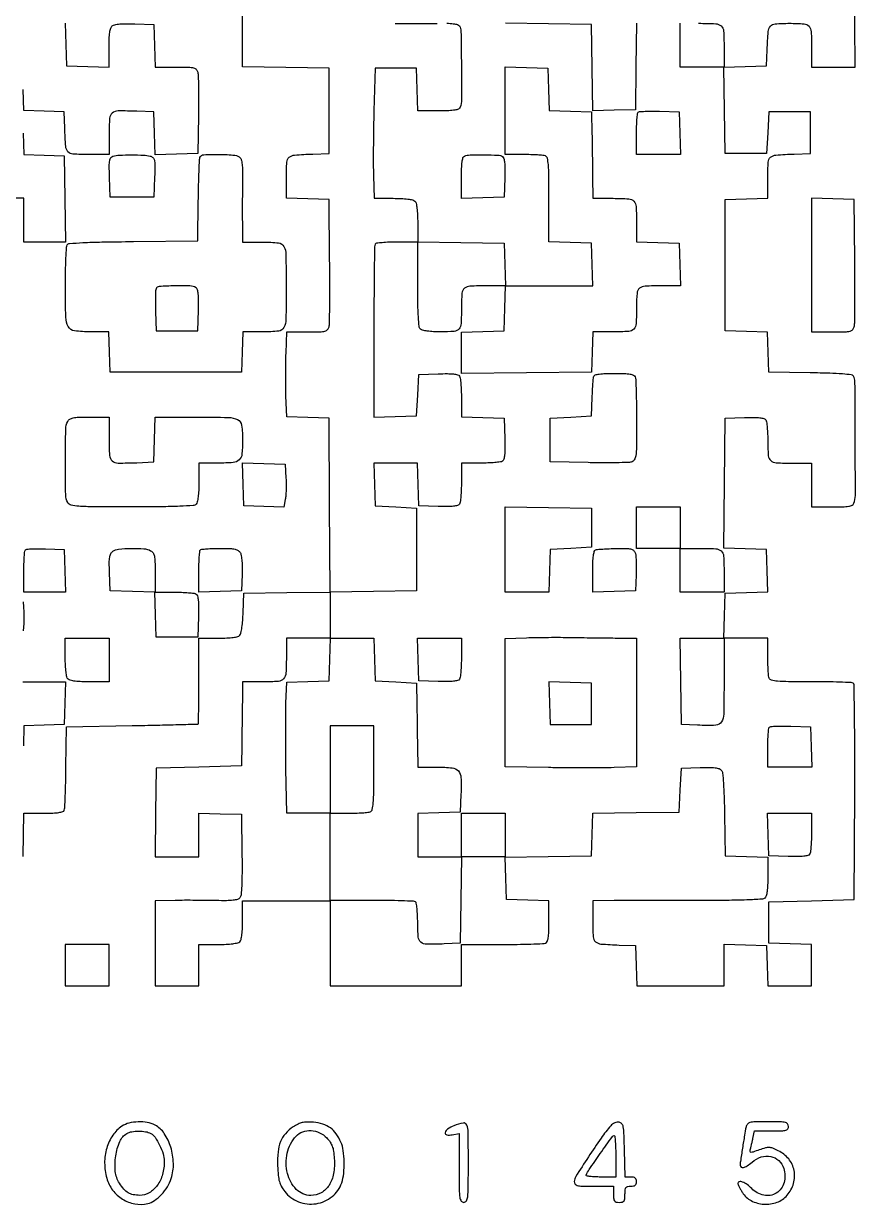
# Model space of a CAD drawing. Extents: x 156 to 936, y 95 to 969.
# Drawn here: x 575 to 936, y 95 to 608 of the extents above; entities that cross this region are included whole.
import ezdxf

# ---------------------------------------------------------------- set-up
doc = ezdxf.new("R2010")
doc.units = 0

msp = doc.modelspace()

# ---------------------------------------------------------------- linework, layer by layer
for points in [[(574.772065, 246.25), (575.044131, 265), (583.55345, 265, 0.008268), (587.619873, 265.067244, 0.028543), (590.243616, 265.304391, 0.043376), (591.909807, 265.701394, 0.224613), (592.576178, 266.337922, 0.08044), (592.787895, 267.351737, 0.001758), (592.999053, 272.397627, 0.003967), (593.178948, 278.318636, 0.002664), (593.294794, 285.087922), (593.5, 302.5), (622, 303.039181, 0.000677), (632.945397, 303.261079, 0.001114), (642.201562, 303.481906, 0.00008), (650.515881, 303.700124, 0.170159), (650.75, 303.789181, 0.217315), (650.852415, 304.005464, 0.000227), (650.926563, 309.372447, 0.002075), (650.982009, 315.39177, 0.001265), (651, 322.5), (651, 341), (659.377555, 341, 0.009913), (663.171204, 341.07522, 0.024242), (665.952749, 341.320981, 0.030268), (667.913227, 341.712511, 0.156365), (668.833879, 342.299836, 0.126595), (669.271826, 343.227989, 0.012295), (669.682026, 345.700081, 0.014976), (670.015093, 348.718637, 0.011302), (670.206324, 352.049836), (670.5, 360.5), (689.25, 360.772065), (708, 361.044131), (708, 351.022065), (708, 341), (698.5, 341), (689, 341), (688.986345, 333.75, -0.010923), (688.798822, 325.848592, -0.167696), (687.807493, 323.351215, -0.201044), (685.553316, 322.223622, -0.016759), (678.883369, 322), (670, 322), (669.868029, 313.25, 0.000223), (669.808979, 309.215494, 0.000123), (669.740153, 304.279688, 0.000122), (669.67279, 299.272686, 0.000196), (669.618029, 295), (669.5, 285.5), (651, 285), (632.5, 284.5), (632.228407, 265.25), (631.956814, 246), (641.478407, 246), (651, 246), (651, 255.537526), (651, 265.075052), (660.25, 264.787526), (669.5, 264.5), (669.704207, 247.047285, -0.004072), (669.732562, 239.072233, -0.011427), (669.57935, 233.490421, -0.010575), (669.29418, 229.505692, -0.151169), (668.755782, 228.205735, -0.15143), (667.747872, 227.548987, -0.040587), (665.849979, 227.172581, -0.026691), (662.971303, 226.995931, -0.007881), (658.551575, 227.030594, 0.002881), (654.451836, 227.103752, 0.001735), (649.588588, 227.145636, 0.001737), (644.753975, 227.153703, 0.003038), (640.75, 227.122144), (632, 227), (632, 208.5), (632, 190), (641.5, 190), (651, 190), (651, 199), (651, 208), (659.3, 208, 0.011084), (662.828493, 208.07823, 0.020332), (665.693122, 208.322289, 0.021091), (667.860329, 208.689458, 0.144849), (668.8, 209.2, 0.144849), (669.310542, 210.139671, 0.021091), (669.677711, 212.306878, 0.020332), (669.92177, 215.171507, 0.011084), (670, 218.7), (670, 227), (689, 227), (708, 227), (708, 208.5), (708, 190), (736.5, 190), (765, 190), (765, 199), (765, 208), (782.418213, 208, 0.003244), (789.207024, 208.044049, 0.00474), (795.184475, 208.178303, 0.002396), (800.244542, 208.364228, 0.081401), (801.418213, 208.606989, 0.192061), (802.216672, 209.344751, 0.070053), (802.688208, 210.839867, 0.03465), (802.936924, 213.412948, 0.006773), (803, 218.069463), (803, 226.924948), (793.75, 227.212474), (784.5, 227.5), (784.212768, 236.727798), (783.925536, 245.955596), (802.712768, 246.227798), (821.5, 246.5), (821.787236, 255.728072), (822.074471, 264.956143), (840.787236, 265.228072), (859.5, 265.5), (860, 275), (860.5, 284.5), (868.596055, 284.787955, -0.009179), (872.494152, 284.854987, -0.028683), (875.111774, 284.701645, -0.042759), (876.866854, 284.343442, -0.148905), (877.822264, 283.714159, -0.148709), (878.340851, 282.478879, -0.007389), (878.729656, 278.043584, -0.009943), (879.039496, 272.178124, -0.004405), (879.226208, 264.426204), (879.5, 246.5), (888.75, 246.212474), (898, 245.924948), (898, 237.584919, -0.009898), (897.92475, 233.783816, -0.024758), (897.677829, 231.019698, -0.03156), (897.281583, 229.081868, -0.154531), (896.684293, 228.15295, -0.16103), (895.357409, 227.633094, -0.004133), (888.869791, 227.335603, -0.006941), (880.189637, 227.130059, -0.002554), (867.934293, 227.072654, 0.000151), (856.752745, 227.074017, 0.000163), (845.841636, 227.068495, 0.000154), (836.474692, 227.057829, 0.000778), (831.25, 227.042148), (822, 227), (822, 218.019052, 0.014075), (822.189349, 211.293814, 0.199016), (823.214245, 209.167746, 0.165509), (825.52461, 208.189146, 0.009074), (833.5, 207.754332), (840.5, 207.5), (840.788933, 198.75), (841.077866, 190), (860.038933, 190), (879, 190), (879, 199.037526), (879, 208.075052), (888.25, 207.787526), (897.5, 207.5), (897.788933, 198.75), (898.077866, 190), (907.538933, 190), (917, 190), (917, 198.962474), (917, 207.924948), (907.75, 208.212474), (898.5, 208.5), (898.5, 217.5), (898.5, 226.5), (917, 227), (935.5, 227.5), (935.731005, 274.202722, 0.001601), (935.764452, 293.371421, 0.003358), (935.642664, 308.272884, 0.000618), (935.441386, 320.755001, 0.255305), (935.026997, 321.483315, 0.129669), (934.262096, 321.716307, 0.001704), (929.241448, 321.888936, 0.004767), (923.399164, 322.01415, 0.003096), (916.644507, 322.052676, -0.002682), (906.945188, 322.099972, -0.018879), (902.229879, 322.32645, -0.03677), (899.570828, 322.753534, -0.247799), (898.598514, 323.603872, -0.068746), (898.363694, 324.610705, -0.007198), (898.175814, 327.031387, -0.008813), (898.043759, 329.935524, -0.006954), (898, 333.081787), (898, 341), (888.463788, 341), (878.927576, 341), (879.213788, 350.75), (879.5, 360.5), (888.787023, 360.788016), (898.074046, 361.076031), (897.787023, 370.288016), (897.5, 379.5), (888.234491, 379.787731), (878.968982, 380.075462), (879.234491, 408.287731), (879.5, 436.5), (887.914347, 436.793098, -0.008519), (891.914541, 436.864234, -0.027159), (894.5815, 436.721251, -0.039341), (896.340297, 436.389362, -0.187221), (897.149034, 435.793098, -0.10999), (897.472364, 434.896861, -0.009701), (897.732898, 432.487838, -0.012325), (897.918951, 429.570103, -0.009288), (897.984687, 426.356989, 0.01753), (898.212312, 420.197169, 0.202261), (899.287248, 418.08692, 0.165682), (901.655429, 417.162535, 0.010942), (909.081787, 417), (917, 417), (917, 407.5), (917, 398), (925.893011, 398, 0.00673), (930.571713, 398.062976, 0.034532), (933.154102, 398.311531, 0.06988), (934.653872, 398.782907, 0.192406), (935.393011, 399.581787, 0.091868), (936.015149, 402.939917, 0.00091), (935.969625, 427.492835, 0.000625), (935.846504, 452.495663, 0.140869), (935.190449, 454.726088, 0.223435), (934.222567, 455.339909, 0.01141), (930.426015, 455.731244, 0.01247), (924.909881, 456.034694, 0.003691), (916.455762, 456.226088), (898.5, 456.5), (898.211607, 465.212982), (897.923214, 473.925964), (888.711607, 474.212982), (879.5, 474.5), (879.5, 503), (879.5, 531.5), (888.75, 531.787526), (898, 532.075052), (898, 541.018474, -0.014194), (898.190094, 547.713321, -0.199365), (899.215838, 549.834916, -0.165063), (901.527107, 550.811311, -0.009054), (909.5, 551.245668), (916.5, 551.5), (916.5, 560.5), (916.5, 569.5), (907.5, 569.5), (898.5, 569.5), (898, 560.5), (897.5, 551.5), (888.5, 551.5), (879.5, 551.5), (879.228074, 570.212184), (878.956148, 588.924368), (888.228074, 589.212184), (897.5, 589.5), (897.754332, 596.5, -0.008761), (898.181766, 604.431484, -0.158094), (899.124584, 606.758475, -0.204632), (901.177772, 607.797713, -0.016219), (907.412063, 608, -0.016586), (913.756706, 607.789479, -0.200423), (915.896242, 606.72427, -0.168823), (916.835151, 604.365048, -0.011067), (917, 596.918213), (917, 589), (926.496564, 589), (935.993128, 589), (935.746564, 607.75), (935.5, 626.5)], [(758.663692, 608.011215, -0.026717), (761.456721, 607.830869, -0.039647), (763.277935, 607.467082, -0.18441), (764.12164, 606.837423, -0.1384), (764.797988, 604.570021, -0.001785), (764.967208, 589.550782, -0.002494), (765.006959, 574.874425, -0.091284), (764.393011, 571.581787, -0.192061), (763.655249, 570.783328, -0.070053), (762.160133, 570.311792, -0.03465), (759.587052, 570.063076, -0.006773), (754.930537, 570), (746.075052, 570), (745.787526, 579.25), (745.5, 588.5), (736.5, 588.5), (727.5, 588.5), (727, 570, 0.002736), (726.831943, 562.202167, 0.002414), (726.74047, 554.070312, 0.002425), (726.72895, 546.738741, 0.007347), (726.81862, 541.75), (727.13724, 532), (735.36862, 532, -0.011221), (738.863229, 531.921561, -0.020421), (741.708021, 531.677108, -0.021165), (743.863367, 531.309618, -0.144544), (744.8, 530.8, -0.144751), (745.310247, 529.861303, -0.021115), (745.677518, 527.697912, -0.02036), (745.921703, 524.839661, -0.011128), (746, 521.322065), (746, 513.044131), (764.75, 512.772065), (783.5, 512.5), (783.787526, 503.25), (784.075052, 494), (803.075052, 494), (822.075052, 494), (821.787526, 503.25), (821.5, 512.5), (812.25, 512.787526), (803, 513.075052), (803, 531.430537, 0.002478), (802.948905, 541.738583, 0.01833), (802.720189, 546.646395, 0.036362), (802.288297, 549.393938, 0.248902), (801.418213, 550.393011, 0.06844), (800.400281, 550.631074, 0.007317), (797.9751, 550.821697, 0.008902), (795.066073, 550.955615, 0.00705), (791.918213, 551), (784, 551), (784, 570.037526), (784, 589.075052), (793.25, 588.787526), (802.5, 588.5), (802.787036, 579.287036), (803.074071, 570.074071), (812.287036, 569.787036), (821.5, 569.5), (821.670976, 560, -0.000729), (821.742215, 555.692568, -0.000437), (821.814941, 550.573437, -0.000437), (821.878425, 545.478045, -0.00076), (821.920976, 541.25), (822, 532), (830.893011, 532, -0.014732), (837.649006, 531.800898, -0.19511), (839.856224, 530.750156, -0.175559), (840.828717, 528.407908, -0.011491), (841, 520.955738), (841, 513.075052), (850.25, 512.787526), (859.5, 512.5), (859.787526, 503.25), (860.075052, 494), (852.119313, 494, 0.010646), (844.687438, 493.841747, 0.161183), (842.306484, 492.939568, 0.206061), (841.224628, 490.874375, 0.019031), (841, 484.974799, -0.011616), (840.828179, 477.579887, -0.175745), (839.856847, 475.246107, -0.194734), (837.654189, 474.198876, -0.014789), (830.931944, 474), (822.077866, 474), (821.788933, 465.25), (821.5, 456.5), (793.25, 456.234427), (765, 455.968853), (765, 464.946901), (765, 473.924948), (774.25, 474.212474), (783.5, 474.5), (783.786212, 484.25), (784.072424, 494), (776.117999, 494, 0.010648), (768.687151, 493.84173, 0.161195), (766.306379, 492.939527, 0.206048), (765.224606, 490.874332, 0.019029), (765, 484.974799, -0.010865), (764.84116, 477.665971, -0.160945), (763.943985, 475.301175, -0.205676), (761.894183, 474.225319, -0.019413), (756.093011, 474, -0.012415), (752.863816, 474.08019, -0.021121), (750.174718, 474.327993, -0.021703), (748.111853, 474.698102, -0.142062), (747.2, 475.2, -0.171717), (746.617591, 476.420349, -0.010926), (746.282787, 480.429713, -0.011639), (746.063596, 486.167374, -0.003727), (746, 494.7), (746, 513), (737.059017, 513, 0.009072), (733.593761, 512.937121, 0.013768), (730.586821, 512.744954, 0.008367), (728.119127, 512.477181, 0.226877), (727.581431, 512.131759, 0.136597), (727.240539, 510.955405, 0.000247), (727.033409, 490.355514, 0.00196), (726.911314, 468.711336, 0.001745), (726.95114, 446.212474), (727, 436.924948), (736.25, 437.212474), (745.5, 437.5), (746, 446.5), (746.5, 455.5), (754.914347, 455.793098, -0.008519), (758.914541, 455.864234, -0.027159), (761.5815, 455.721251, -0.039341), (763.340297, 455.389362, -0.187221), (764.149034, 454.793098, -0.110258), (764.472431, 453.895183, -0.009596), (764.732898, 451.467433, -0.012245), (764.918956, 448.527258, -0.009211), (764.984687, 445.287526), (765, 437.075052), (774.25, 436.787526), (783.5, 436.5), (783.791346, 427.58457, -0.007874), (783.863419, 423.325344, -0.025891), (783.721257, 420.518036, -0.03736), (783.391596, 418.675579, -0.190691), (782.791346, 417.849883, -0.110447), (781.89348, 417.526866, -0.009524), (779.455895, 417.266784, -0.01219), (776.503986, 417.080961, -0.009158), (773.25, 417.015313), (765, 417), (764.984687, 408.75, -0.00917), (764.918959, 405.495888, -0.012203), (764.732898, 402.54359, -0.00954), (764.472467, 400.105717, -0.110402), (764.149034, 399.206902, -0.187221), (763.340297, 398.610638, -0.039341), (761.5815, 398.278749, -0.027159), (758.914541, 398.135766, -0.008519), (754.914347, 398.206902), (746.5, 398.5), (746.212474, 407.75), (745.924948, 417), (736.424948, 417), (726.924948, 417), (727.212474, 407.75), (727.5, 398.5), (736.5, 398), (745.5, 397.5), (745.5, 379.5), (745.5, 361.5), (726.762047, 361.227979), (708.024093, 360.955958), (707.762047, 398.727979), (707.5, 436.5), (698.320027, 436.786599), (689.140054, 437.073198), (688.820027, 446.286599, -0.005701), (688.722146, 450.483395, -0.003338), (688.695801, 455.510751, -0.003337), (688.736602, 460.541579, -0.005665), (688.84653, 464.75), (689.193059, 474), (698.077478, 474, 0.004802), (703.5768, 474.052813, 0.053779), (705.743998, 474.328789, 0.154497), (706.856921, 474.996947, 0.121543), (707.511889, 476.25, 0.056278), (707.724366, 477.910045, 0.001377), (707.817795, 485.623438, 0.002973), (707.848704, 494.682513, 0.002017), (707.780941, 505), (707.5, 531.5), (698.25, 531.787526), (689, 532.075052), (689, 541.018474, -0.014194), (689.190094, 547.713321, -0.199365), (690.215838, 549.834916, -0.165063), (692.527107, 550.811311, -0.009054), (700.5, 551.245668), (707.5, 551.5), (707.5, 570), (707.5, 588.5), (688.75, 588.772065), (670, 589.044131), (670, 606.899621, 0.00319), (669.941249, 616.107264, 0.015246)], [(593, 608), (593.5, 589.5), (602.75, 589.212474), (612, 588.924948), (612, 597.340029, -0.009351), (612.074482, 601.322334, -0.027014), (612.326278, 604.069021, -0.038246), (612.747672, 605.936888, -0.145956), (613.40308, 606.919564, -0.128993), (614.450915, 607.407951, -0.022589), (616.626634, 607.702175, -0.020484), (619.52409, 607.84218, -0.010573), (623.15308, 607.792008), (631.5, 607.5), (631.787526, 598.25), (632.075052, 589), (641.018474, 589, -0.004756), (646.557649, 588.947314, -0.053446), (648.737505, 588.671603, -0.153964), (649.856882, 588.003453, -0.121969), (650.516463, 586.75, -0.053901), (650.724981, 585.202744, -0.002978), (650.824256, 580.314063, -0.004581), (650.854498, 574.484344, -0.003332), (650.785515, 568), (650.5, 551.5), (641.288016, 551.212977), (632.076031, 550.925954), (631.788016, 560.212977), (631.5, 569.5), (624.011777, 569.798618, 0.011142), (615.97048, 569.939951, 0.171789), (613.404304, 569.017836, 0.20709), (612.232884, 566.752097, 0.017192), (612, 559.980948), (612, 551), (603.019052, 551, -0.014075), (596.293814, 551.189349, -0.199016), (594.167746, 552.214245, -0.165509), (593.189146, 554.52461, -0.009074), (592.754332, 562.5), (592.5, 569.5), (583.787018, 569.788393), (575.074036, 570.076786), (574.787018, 579.288393)], [(736.212474, 607.903093, 0.002372), (740.412753, 607.879196, 0.001439), (745.382332, 607.8888, 0.001441), (750.313859, 607.926738, 0.002541), (754.386953, 607.990516, -0.00795)], [(867.940278, 608, -0.011457), (875.404655, 607.828936, -0.175414), (877.74896, 606.85673, -0.195276), (878.800677, 604.649615, -0.014747), (879, 597.893011), (879, 589), (869.5, 589), (860, 589), (860, 598.5), (860, 608)], [(574.787018, 560.288393), (575.074036, 551.076786), (583.787018, 550.788393), (592.5, 550.5), (592.772065, 531.75), (593.044131, 513), (584.022065, 513), (575, 513), (575, 522.5), (575, 532), (556.106989, 532, 0.002389)], [(574.676767, 356.716356, -0.02047), (574.921443, 353.882657, -0.0113), (575, 350.406989, -0.017303), (574.785347, 344.206021, -0.202126)]]:
    msp.add_lwpolyline(points, format="xyb")
for points in [[(841.044131, 608), (840.772065, 589.25), (840.5, 570.5), (831.272202, 570.212768), (822.044404, 569.925536), (821.772202, 588.712768), (821.5, 607.5), (802.787236, 607.771928), (784.074471, 608.043857)], [(574.537526, 322), (593.075052, 322), (592.787526, 312.75), (592.5, 303.5), (583.788373, 303.211627), (575.076746, 302.923254), (574.788373, 294.211627)]]:
    msp.add_lwpolyline(points)
for points in [[(859.787526, 560.25), (860.075052, 551), (850.537526, 551), (841, 551), (841, 559.833333, -0.007416), (841.050964, 563.269043, -0.010972), (841.206402, 566.278277, -0.006396), (841.422807, 568.77838, -0.173269), (841.702644, 569.369311, -0.179987), (842.290922, 569.638564, -0.007016), (844.709672, 569.781547, -0.011703), (847.626528, 569.84459, -0.007913), (850.952644, 569.785977), (859.5, 569.5)], [(668.978903, 549.52542, -0.125079), (669.508902, 548.410811, -0.024523), (669.834299, 546.197251, -0.020936), (670.000288, 543.185347, -0.00977), (669.975462, 539.27542, 0.003165), (669.89735, 535.282314, 0.001862), (669.851957, 530.507467, 0.001862), (669.842131, 525.735023, 0.00318), (669.874114, 521.75), (670, 513), (678.891592, 513, -0.025682), (685.641098, 512.653093, -0.25379), (687.907091, 511.103541, -0.114893), (688.771522, 507.648141, -0.003874), (688.893285, 493.5, -0.003953), (688.793875, 479.394613, -0.114847), (687.928718, 475.914275, -0.253661), (685.653818, 474.352531, -0.026199), (678.930525, 474), (670.077866, 474), (669.788933, 465.25), (669.5, 456.5), (641, 456.5), (612.5, 456.5), (612.211067, 465.25), (611.922134, 474), (604.032496, 474, -0.032518), (597.019939, 474.456553, -0.237983), (594.321086, 476.292262, -0.120875), (593.222764, 480.329175, -0.006376), (593.057043, 493.796646, -0.004277), (593.115471, 500.286876, -0.006395), (593.28756, 505.955827, -0.002994), (593.523693, 510.758773, -0.125891), (593.831282, 511.733828, -0.238658), (594.902091, 512.384765, -0.006367), (600.588294, 512.754426, -0.008553), (608.902108, 513.046192, -0.002113), (622.549022, 513.233828), (650.5, 513.5), (650.758042, 531, -0.002355), (650.890291, 537.796825, -0.003535), (651.075577, 543.726562, -0.001469), (651.28482, 548.796806, -0.077364), (651.476657, 549.75, -0.300405), (653.105088, 550.947609, -0.015824), (659.889446, 551.075264, -0.017974), (666.643145, 550.745588, -0.20098)], [(629.78709, 550.360015, -0.110763), (631.066437, 549.69012, -0.165116), (631.710791, 548.616449, -0.057007), (631.916833, 546.549448, -0.004686), (631.78709, 541.123669), (631.5, 532.5), (622, 532.5), (612.5, 532.5), (612.212243, 541.169404, -0.005542), (612.102382, 546.140678, -0.043472), (612.277453, 548.443478, -0.114803), (612.780492, 549.662487, -0.175923), (613.712243, 550.303403, -0.052623), (616.566782, 550.732201, -0.010108), (621.806424, 550.856597, -0.009877), (627.042727, 550.771592, -0.056498)], [(782.793098, 550.149034, -0.187221), (783.389362, 549.340297, -0.039341), (783.721251, 547.5815, -0.027159), (783.864234, 544.914541, -0.008519), (783.793098, 540.914347), (783.5, 532.5), (774.25, 532.212474), (765, 531.924948), (765, 540.879141, -0.008218), (765.067796, 545.003783, -0.024636), (765.298982, 547.81226, -0.03192), (765.667953, 549.678292, -0.236317), (766.25, 550.337719, -0.090022), (768.717903, 550.848188, -0.008953), (774.782042, 550.887607, -0.007223), (780.938602, 550.728418, -0.132017)], [(917, 503.037526), (917, 474), (925.980948, 474, 0.004718), (931.547349, 474.05252, 0.05329), (933.733065, 474.327943, 0.154152), (934.853609, 474.996168, 0.122466), (935.511889, 476.25, 0.056278), (935.724366, 477.910045, 0.001377), (935.817795, 485.623438, 0.002973), (935.848704, 494.682513, 0.002017), (935.780941, 505), (935.5, 531.5), (926.25, 531.787526), (917, 532.075052)], [(632.425484, 492.666411, 0.080166), (632.236697, 491.764851, 0.006003), (632.150171, 489.252242, 0.008183), (632.131923, 486.23728, 0.006125), (632.206869, 482.916411), (632.5, 474.5), (641.5, 474.5), (650.5, 474.5), (650.791346, 483.41543, 0.007874), (650.863419, 487.674656, 0.025891), (650.721257, 490.481964, 0.03736), (650.391596, 492.324421, 0.190691), (649.791346, 493.150117, 0.134007), (647.050755, 493.994635, 0.015086), (640.480552, 494.009896, 0.010827), (633.791177, 493.678504, 0.29114)], [(840.393011, 454.418213, -0.081389), (840.635766, 453.244717, -0.0024), (840.821697, 448.190072, -0.004744), (840.955951, 442.218772, -0.003248), (841, 435.437265, -0.001765), (840.959639, 424.000596, -0.029412), (840.709703, 420.211412, -0.113576), (840.049106, 418.406492, -0.190273), (838.75, 417.483537, -0.053901), (837.202744, 417.275019, -0.002978), (832.314063, 417.175744, -0.004581), (826.484344, 417.145502, -0.003332), (820, 417.214485), (803.5, 417.5), (803.5, 427), (803.5, 436.5), (812.5, 437), (821.5, 437.5), (821.769726, 445.5, -0.004694), (821.905777, 448.655284, -0.006263), (822.092081, 451.517187, -0.004511), (822.299299, 453.905307, -0.062379), (822.488341, 454.75, -0.241402), (823.106457, 455.32848, -0.034663), (824.854005, 455.699584, -0.026164), (827.496179, 455.931728, -0.00883), (831.361626, 456, -0.007303), (835.763435, 455.935708, -0.036059), (838.22948, 455.685046, -0.072045), (839.671317, 455.211672, -0.188)], [(612, 427.519052, 0.015396), (612.220983, 420.344052, 0.202591), (613.378251, 418.016163, 0.177838), (615.927871, 417.063232, 0.011385), (624.011777, 417.201382), (631.5, 417.5), (631.786212, 427.25), (632.072424, 437), (650.001028, 437, -0.005139), (663.845773, 436.857704, -0.111234), (667.774887, 435.887386, -0.246504), (669.548432, 433.422743, -0.035111), (670, 427, -0.023771), (669.712425, 420.954647, -0.181036), (668.486112, 418.436983, -0.170809), (665.868073, 417.264727, -0.020662), (659.464816, 417), (651, 417), (651, 408.7, -0.011084), (650.92177, 405.171507, -0.020332), (650.677711, 402.306878, -0.021091), (650.310542, 400.139671, -0.144849), (649.8, 399.2, -0.180947), (648.462256, 398.590724, -0.006618), (642.796414, 398.272417, -0.008396), (634.640985, 398.059564, -0.002326), (621.835184, 398, -0.001304), (605.238431, 398.043276, -0.015678), (598.847175, 398.277094, -0.040969), (595.498589, 398.782543, -0.215154), (594.059152, 399.889473, -0.119679), (593.185367, 403.266758, -0.003814), (593.081108, 417.509088, -0.003818), (593.194242, 431.750263, -0.119519), (594.070012, 435.130819, -0.131962), (594.98542, 436.105978, -0.090147), (596.407167, 436.665251, -0.041898), (598.824928, 436.935281, -0.00687), (603.535184, 437), (612, 437)], [(688.810818, 410.5, -0.011303), (688.884835, 407.961733, -0.009776), (688.850179, 405.296601, -0.009883), (688.72375, 402.882321, -0.028085), (688.508344, 401.211832), (687.895053, 397.923665), (679.197527, 398.211832), (670.5, 398.5), (670.211971, 407.788029), (669.923942, 417.076058), (679.211971, 416.788029), (688.5, 416.5)], [(860, 389), (860, 380), (867.918213, 380, -0.01141), (875.400012, 379.829247, -0.175208), (877.747254, 378.85745, -0.195511), (878.800362, 376.650479, -0.014768), (879, 369.893011), (879, 361), (869.5, 361), (860, 361), (860, 370.5), (860, 380), (850.5, 380), (841, 380), (841, 389), (841, 398), (850.5, 398), (860, 398)], [(592.787526, 370.25), (593.075052, 361), (584.037526, 361), (575, 361), (575, 369.833333, -0.007429), (575.05105, 373.269125, -0.010988), (575.206746, 376.278621, -0.006414), (575.423524, 378.778731, -0.173222), (575.703816, 379.370483, -0.17855), (576.286747, 379.639255, -0.007766), (578.564452, 379.783202, -0.012381), (581.319749, 379.846095, -0.008434), (584.453816, 379.787149), (592.5, 379.5)], [(630.065741, 378.964816, -0.125133), (631.084258, 378.034129, -0.095437), (631.6623, 376.632503, -0.043519), (631.935765, 374.241493, -0.006724), (632, 369.464816), (632, 361), (640.25, 360.984687, -0.009158), (643.503986, 360.919039, -0.01219), (646.455895, 360.733216, -0.009524), (648.89348, 360.473134, -0.110447), (649.791346, 360.150117, -0.190691), (650.391596, 359.324421, -0.03736), (650.721257, 357.481964, -0.025891), (650.863419, 354.674656, -0.007874), (650.791346, 350.41543), (650.5, 341.5), (641.5, 341.5), (632.5, 341.5), (632.21422, 351.21422), (631.928439, 360.928439), (622.21422, 361.21422), (612.5, 361.5), (612.203802, 369.479635, -0.007825), (612.110962, 373.806547, -0.040111), (612.2893, 376.199929, -0.077992), (612.768477, 377.694669, -0.118939), (613.644932, 378.729635, -0.135419), (616.140421, 379.675133, -0.019665), (621.616245, 379.969167, -0.02115), (627.117515, 379.815245, -0.105674)], [(669.008312, 377.984468, -0.085886), (669.410016, 376.772475, -0.016005), (669.683915, 374.435874, -0.016723), (669.826685, 371.651967, -0.014587), (669.793496, 368.734468), (669.5, 361.5), (660.25, 361.212474), (651, 360.924948), (651, 369.795808, -0.007009), (651.048332, 373.243385, -0.010438), (651.195833, 376.256685, -0.00583), (651.400781, 378.767459, -0.174822), (651.666667, 379.333333, -0.171164), (652.220445, 379.598354, -0.007179), (654.428206, 379.804167, -0.011682), (657.095155, 379.951616, -0.007967), (660.131483, 380, -0.007548), (664.548122, 379.933322, -0.048307), (666.765464, 379.650803, -0.102816), (668.085435, 379.048339, -0.112042)], [(840.53186, 377.729083, -0.045288), (840.735265, 376.430652, -0.00895), (840.846004, 374.075142, -0.009416), (840.874264, 371.317546, -0.008627), (840.800912, 368.479083), (840.5, 361.5), (831.25, 361.212474), (822, 360.924948), (822, 369.879141, -0.008218), (822.067796, 374.003783, -0.024636), (822.298982, 376.81226, -0.03192), (822.667953, 378.678292, -0.236317), (823.25, 379.337719, -0.074014), (824.092527, 379.540125, -0.005787), (826.403778, 379.717133, -0.007788), (829.178766, 379.854012, -0.005875), (832.230948, 379.921053, -0.005916), (836.965769, 379.913377, -0.061256), (838.894657, 379.649787, -0.161436), (839.909883, 378.987135, -0.107031)], [(612, 331.5), (612, 322), (603.7, 322, -0.011084), (600.171507, 322.07823, -0.020332), (597.306878, 322.322289, -0.021091), (595.139671, 322.689458, -0.144849), (594.2, 323.2, -0.144849), (593.689458, 324.139671, -0.021091), (593.322289, 326.306878, -0.020332), (593.07823, 329.171507, -0.011084), (593, 332.7), (593, 341), (602.5, 341), (612, 341)], [(727.212474, 331.75), (727.5, 322.5), (736.5, 322), (745.5, 321.5), (745.643608, 312, -0.000218), (745.706331, 307.727313, -0.000136), (745.776284, 302.720312, -0.000137), (745.842549, 297.784503, -0.000248), (745.893608, 293.75), (746, 285), (754.464816, 285, -0.023977), (761.005828, 284.686158, -0.190869), (763.647246, 283.33413, -0.172387), (764.791948, 280.460565, -0.018844), (764.79184, 273.237562), (764.5, 265.5), (755.25, 265.212474), (746, 264.924948), (746, 255.462474), (746, 246), (755.5, 246), (765, 246), (765, 255.5), (765, 265), (774.5, 265), (784, 265), (784, 255.5), (784, 246), (774.522065, 246), (765.044131, 246), (764.772065, 227.25), (764.5, 208.5), (757.520917, 208.199088, -0.012045), (749.932977, 208.054898, -0.169595), (747.404454, 208.952412, -0.207143), (746.241827, 211.157479, -0.019178), (746, 217.460035, 0.011019), (745.927893, 220.731674, 0.016374), (745.708004, 223.588487, 0.011474), (745.399353, 225.904106, 0.218838), (745.005972, 226.496309, 0.129337), (744.195086, 226.743886, 0.001796), (739.014685, 226.927811, 0.004898), (732.978871, 227.061226, 0.003188), (726.005972, 227.102555), (708, 227.094458), (708, 246.047229), (708, 265), (698.559426, 265), (689.118852, 265), (688.809426, 284.25, -0.002135), (688.71446, 292.295699, -0.001976), (688.684902, 300.551749, -0.001971), (688.716607, 307.901267, -0.006617), (688.820027, 312.713401), (689.140054, 321.926802), (698.320027, 322.213401), (707.5, 322.5), (707.787526, 331.75), (708.075052, 341), (717.5, 341), (726.924948, 341)], [(764.984687, 332.75, -0.00917), (764.918959, 329.495888, -0.012203), (764.732898, 326.54359, -0.00954), (764.472467, 324.105717, -0.110402), (764.149034, 323.206902, -0.187221), (763.340297, 322.610638, -0.039341), (761.5815, 322.278749, -0.027159), (758.914541, 322.135766, -0.008519), (754.914347, 322.206902), (746.5, 322.5), (746.212474, 331.75), (745.924948, 341), (755.462474, 341), (765, 341)], [(831.75, 341.063793), (841, 341), (841, 313.036212), (841, 285.072424), (831.25, 284.786212, -0.005573), (826.247186, 284.695144, -0.001813), (818.85625, 284.669796, -0.001807), (810.643566, 284.70109, -0.002035), (802.75, 284.791817), (784, 285.083634), (784, 313.004291), (784, 340.924948), (793.25, 341.212474, -0.004156), (797.51219, 341.309506, -0.002297), (802.720312, 341.360841, -0.002289), (807.999661, 341.364454, -0.003681), (812.5, 341.313793, 0.000868), (817.000323, 341.237811, 0.00054), (822.279688, 341.163546, 0.000542), (827.487862, 341.101549, 0.000981)], [(879, 322.519052, -0.004239), (878.877459, 308.063884, -0.13093), (877.902206, 304.637957, -0.25447), (875.427676, 303.172345, -0.019865), (867.479083, 303.199088), (860.5, 303.5), (860.227935, 322.25), (859.955869, 341), (869.477935, 341), (879, 341)], [(708, 284), (708, 265), (715.918213, 265, 0.00705), (719.066073, 265.044385, 0.008902), (721.9751, 265.178303, 0.007317), (724.400281, 265.368926, 0.06844), (725.418213, 265.606989, 0.24904), (726.288503, 266.606822, 0.036273), (726.72025, 269.359559, 0.018295), (726.948927, 274.276552, 0.002472), (727, 284.606989), (727, 303), (717.5, 303), (708, 303)], [(916.788933, 293.75), (917.077866, 285), (907.538933, 285), (898, 285), (898, 293.333333, -0.007858), (898.050989, 296.577357, -0.011543), (898.206402, 299.425152, -0.007024), (898.423222, 301.784227, -0.17158), (898.702644, 302.369311, -0.179987), (899.290922, 302.638564, -0.007016), (901.709672, 302.781547, -0.011703), (904.626528, 302.84459, -0.007913), (907.952644, 302.785977), (916.5, 302.5)], [(916.984687, 256.75, -0.00917), (916.918959, 253.495888, -0.012203), (916.732898, 250.54359, -0.00954), (916.472467, 248.105717, -0.110402), (916.149034, 247.206902, -0.187221), (915.340297, 246.610638, -0.039341), (913.5815, 246.278749, -0.027159), (910.914541, 246.135766, -0.008519), (906.914347, 246.206902), (898.5, 246.5), (898.212474, 255.75), (897.924948, 265), (907.462474, 265), (917, 265)], [(617.605025, 129.07832, 0.099308), (613.611288, 125.121026, 0.07695), (611.006453, 119.565199, 0.071792), (610.085752, 113.101044, 0.067888), (610.997347, 106.509475, 0.093021), (613.557692, 101.322207, 0.092801), (617.826294, 97.411141, 0.094244), (623.160258, 95.3502, 0.099573), (628.770444, 95.449581, 0.100321), (631.687622, 96.738955, 0.050714), (634.728385, 99.39243, 0.048707), (637.344687, 102.80114, 0.062116), (639.00643, 106.393918, 0.083621), (639.940876, 112.916536, 0.06796), (638.812449, 119.896946, 0.072063), (635.988811, 125.896936, 0.128147), (631.953117, 129.524244, 0.075963), (628.609722, 130.65308, 0.051307), (624.587999, 130.940942, 0.051892), (620.65968, 130.408331, 0.086312)], [(692, 128.819139, 0.06298), (688.580555, 125.826957, 0.086087), (686.430217, 122.354009, 0.072765), (685.356379, 117.915408, 0.032953), (685.199236, 111.922108, 0.012096), (685.470377, 107.681986, 0.044947), (685.943587, 105.049876, 0.060302), (686.798383, 102.959524, 0.035759), (688.276279, 100.704376, 0.139635), (694.258273, 96.2346, 0.129999), (701.874798, 95.426638, 0.13168), (708.822299, 98.48528, 0.144864), (713.004677, 104.514171, 0.053718), (713.873457, 108.561582, 0.030361), (714.091445, 113.580312, 0.030415), (713.707985, 118.479781, 0.065977), (712.700307, 122.111166, 0.05474), (710.657174, 125.748292, 0.080936), (708.081855, 128.337522, 0.081249), (704.825703, 129.968786, 0.055607), (700.75769, 130.756162, 0.020544), (697.885438, 130.868253, 0.053952), (695.838584, 130.642443, 0.061087), (694.03807, 130.006148, 0.032848)], [(761.75, 129.267125, 0.048904), (758.98095, 127.800591, 0.201885), (757.952498, 126.256542, 0.427011), (758.640291, 125.288972, 0.08598), (761, 125.35), (764, 125.95), (764, 110.975, 0.002226), (764.042092, 101.522498, 0.030976), (764.283389, 98.121875, 0.119775), (764.882503, 96.582632, 0.245034), (766, 96, 0.267644), (767.131287, 96.652291, 0.103099), (767.721429, 98.4375, 0.026629), (767.959338, 102.362042, 0.001825), (768, 113.5, 0.002775), (767.927747, 126.518326, 0.09183), (767.325901, 129.577615, 0.361326), (765.716261, 130.456849, 0.048993)], [(829.848815, 129.29402, 0.024306), (825.667571, 123.91789, 0.008294), (820.119435, 115.735212, 0.003575), (814.617315, 107.190555, 0.142182), (814, 105.063582, 0.154964), (814.357578, 103.93754, 0.181367), (815.279763, 103.310694, 0.054846), (817.300609, 103.049402, 0.004751), (822.5, 103), (831, 103), (831, 99.5, 0.021436), (831.084309, 97.534425, 0.13443), (831.428571, 96.6, 0.189121), (832.13778, 96.138668, 0.050766), (833.5, 96, 0.050766), (834.86222, 96.138668, 0.189121), (835.571429, 96.6, 0.13443), (835.915691, 97.534425, 0.021436), (836, 99.5, -0.021436), (836.084309, 101.465575, -0.13443), (836.428571, 102.4, -0.189121), (837.13778, 102.861332, -0.050766), (838.5, 103, 0.044917), (839.682766, 103.106468, 0.124434), (840.4375, 103.45, 0.149477), (840.857434, 104.064742, 0.07578), (841, 105, 0.075488), (840.858469, 105.932103, 0.148179), (840.441467, 106.547429, 0.12477), (839.694553, 106.892444, 0.046149), (838.531735, 107), (836.063471, 107), (835.781735, 118.75, 0.003373), (835.560051, 125.964049, 0.038565), (835.235059, 128.788547, 0.125912), (834.588604, 130.154061, 0.186115), (833.444825, 130.79402, 0.082033), (832.544831, 130.774578, 0.05252), (831.540738, 130.474679, 0.051243), (830.590512, 129.958548, 0.065392)], [(888.570813, 128.75, 0.009972), (887.902385, 125.174829, 0.002768), (886.997227, 119.542657, 0.00146), (886.117999, 113.760068, 0.03701), (886, 112.168087, 0.237416), (886.431238, 111.311087, 0.226235), (887.391235, 111.123058, 0.086569), (889.008977, 111.8538, 0.025638), (891.182369, 113.5, -0.097722), (895.160636, 115.697577, -0.128402), (899.286479, 115.922446, -0.139565), (902.752574, 114.125463, -0.124738), (904.934454, 110.698607, -0.149047), (905.074663, 104.565902, -0.187057), (901.691809, 100.049741, -0.192339), (896.233491, 99.067627, -0.155594), (891, 102, 0.046227), (889.043202, 103.740797, 0.06903), (887.033377, 104.830479, 0.132734), (885.605458, 104.966612, 0.366986), (885.003738, 104.25, 0.103885), (885.100909, 103.79856, 0.010107), (885.578732, 102.781625, 0.012469), (886.209442, 101.583052, 0.009553), (886.955915, 100.30447, 0.136922), (890.772007, 96.741592, 0.104176), (896.308129, 95.201423, 0.103181), (902.040378, 96.020301, 0.131694), (906.399928, 99.063441, 0.104561), (909.168886, 104.240469, 0.120228), (909.411901, 109.827688, 0.121876), (907.060726, 114.842747, 0.109373), (902.559207, 118.423509, 0.019835), (900.121314, 119.495925, 0.082941), (898.558792, 119.827741, 0.079829), (896.943804, 119.640259, 0.017579), (894.277538, 118.786049, -0.005487), (891.624805, 117.864881, -0.085946), (890.679525, 117.720296, -0.374995), (890.329204, 118.038392, -0.097358), (890.393674, 118.862539, 0.009206), (890.613204, 119.708995, 0.002952), (890.908584, 120.973683, 0.002944), (891.220848, 122.385632, 0.003289), (891.504798, 123.75), (892.158911, 127), (899.579455, 127, 0.006007), (903.994987, 127.053052, 0.059881), (905.822432, 127.31738, 0.180922), (906.672715, 127.925995, 0.148985), (907, 129, 0.172454), (906.614487, 130.084488, 0.16872), (905.627382, 130.694327, 0.050321), (903.473524, 130.950895, 0.004501), (898.019052, 131, 0.004615), (892.431773, 130.948428, 0.053883), (890.270278, 130.67436, 0.160151), (889.182236, 130.005192, 0.1249)], [(630.150756, 125.919318, -0.123693), (631.974143, 124.262635, -0.033208), (633.936448, 120.841249, -0.034413), (635.475037, 117.050301, -0.077704), (635.972461, 114, -0.067316), (635.220127, 108.148771, -0.089563), (632.936005, 103.308991, -0.106056), (629.466378, 100.141738, -0.135044), (625.295455, 99.031803, -0.046001), (622.457299, 99.317477, -0.087781), (620.324549, 100.138241, -0.079979), (618.477743, 101.700426, -0.033015), (616.508194, 104.328838, -0.120278), (614.729537, 109.39469, -0.061901), (614.901234, 116.156064, -0.06315), (616.671549, 122.426512, -0.161914), (619.749978, 125.919889, -0.09133), (621.885567, 126.687984, -0.040812), (624.87343, 126.93211, -0.040779), (627.894687, 126.685124, -0.082264)], [(706.499025, 124.001017, -0.039187), (707.984321, 122.185354, -0.063892), (708.90155, 120.42224, -0.052046), (709.45471, 118.238524, -0.017974), (709.806475, 114.998696, -0.060042), (709.495223, 108.482894, -0.100521), (707.52912, 103.384242, -0.124752), (704.105255, 100.167845, -0.127165), (699.587648, 99, -0.2021), (693.30474, 101.647694, -0.133658), (689.4462, 108.588146, -0.115671), (689.346544, 117.375534, -0.134242), (693.240926, 124.75, -0.119955), (696.096625, 126.617994, -0.099561), (699.700672, 127.133366, -0.094124), (703.396501, 126.212748, -0.094023)], [(832, 116), (832, 107), (825.416667, 107, -0.011845), (822.915183, 107.059268, -0.02112), (820.865104, 107.243471, -0.018283), (819.341447, 107.502518, -0.467183), (819.166667, 107.828839, -0.054742), (820.477702, 110.27645, -0.003251), (825.279336, 117.181341, -0.001075), (830.506705, 124.561381, -0.230802), (831.25, 124.966194, -0.395277), (831.550263, 124.709249, -0.006668), (831.779688, 122.34632, -0.013048), (831.946086, 119.448528, -0.007817)]]:
    msp.add_lwpolyline(points, format="xyb", close=True)
for points in [[(821.5, 389), (821.5, 380.5), (812.5, 380), (803.5, 379.5), (803.212474, 370.25), (802.924948, 361), (793.462474, 361), (784, 361), (784, 379.522065), (784, 398.044131), (802.75, 397.772065), (821.5, 397.5)], [(803.211971, 312.788029), (803.5, 303.5), (812.5, 303.5), (821.5, 303.5), (821.5, 312.5), (821.5, 321.5), (812.211971, 321.788029), (802.923942, 322.076058)], [(593, 199), (593, 190), (602.5, 190), (612, 190), (612, 199), (612, 208), (602.5, 208), (593, 208)]]:
    msp.add_lwpolyline(points, close=True)

doc.saveas('drawing.dxf')
